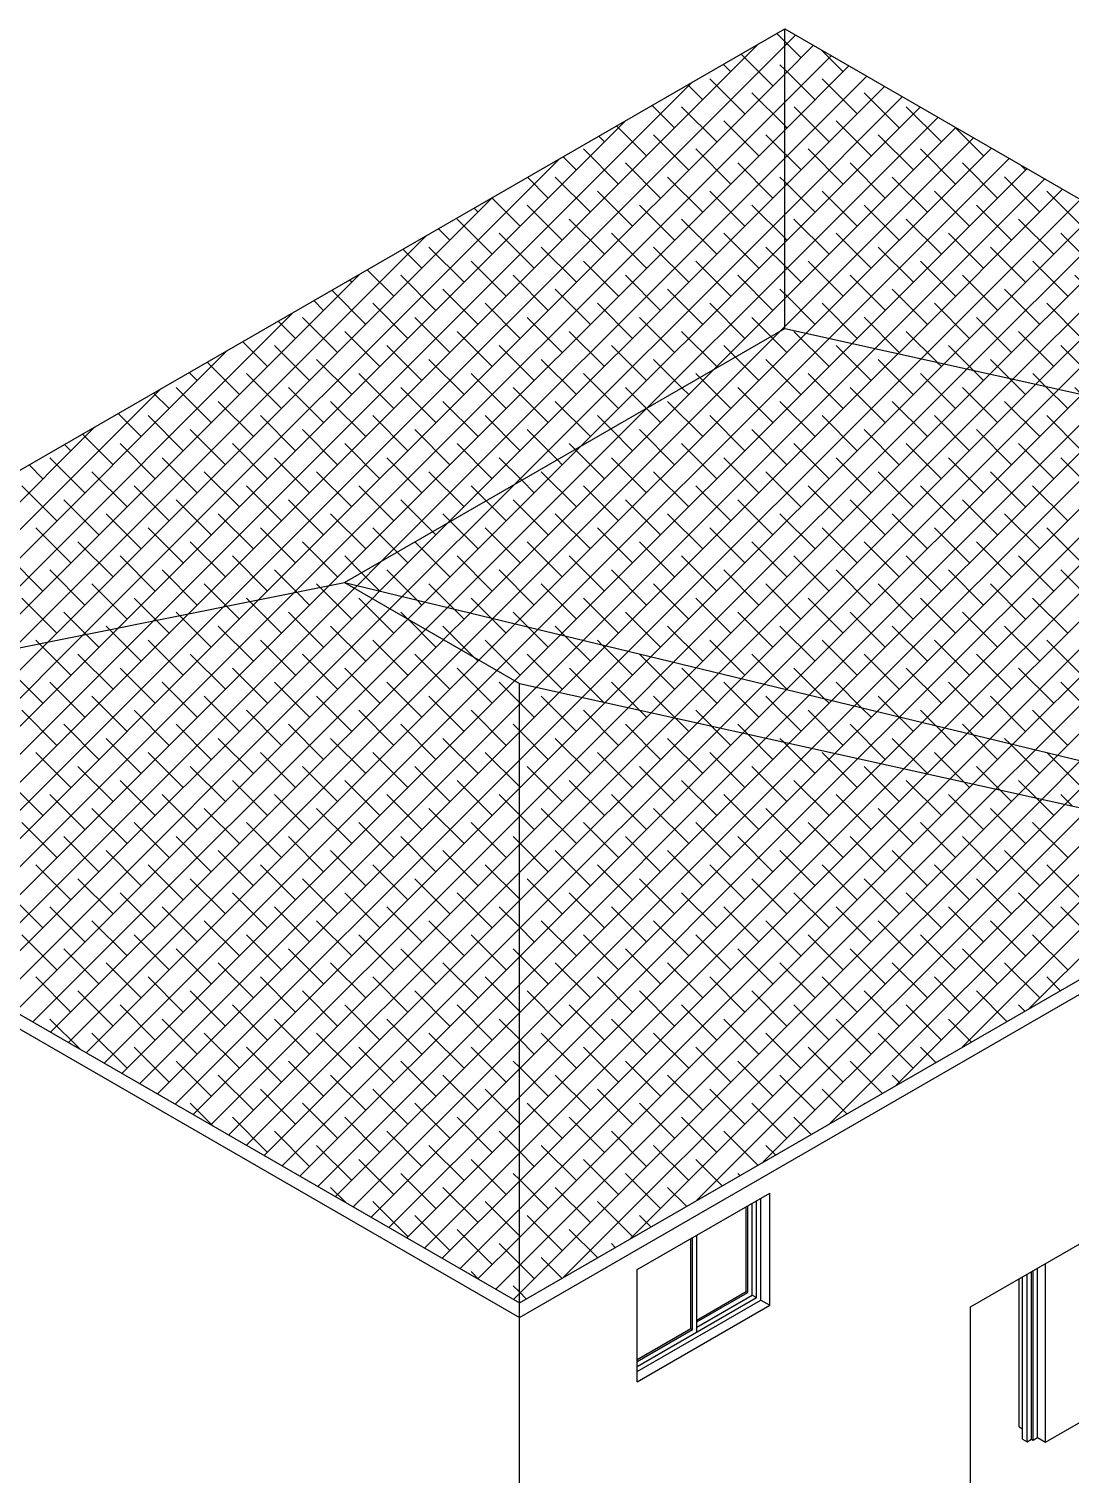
# Model space of a CAD drawing. Header units: millimetres. Extents: x 2491 to 2548.8, y 1338.3 to 1412.1.
# Drawn here: x 2510.97 to 2517.02, y 1353.35 to 1361.76 of the extents above; entities that cross this region are included whole.
import ezdxf

# ---------------------------------------------------------------- set-up
doc = ezdxf.new("R2010")
doc.units = ezdxf.units.MM
doc.layers.add('COPERTURA - roof', color=25, linetype='Continuous')
doc.layers.add('VETRATE sezioni - windows sections', color=171, linetype='Continuous')
doc.layers.add('PROIEZIONI - projections', color=145, linetype='Continuous', lineweight=13)
doc.layers.add('PROIEZIONI finissime - fine lines', color=251, linetype='Continuous', lineweight=9)
pattern_1 = [(45, (-12087.71468, -15428.61644), (-0.081605686, 0.081605686), []), (135, (-12087.71468, -15428.61644), (-0.24481705805, 0.081605686), [0.2885196698, -0.173111802])]

msp = doc.modelspace()

# ---------------------------------------------------------------- hatches: boundary and pattern name
at = {"layer": 'COPERTURA - roof'}
h = msp.add_hatch(dxfattribs=at)
h.set_pattern_fill('ANSI38', color=256, scale=0.036349, style=0)
h.set_pattern_definition(pattern_1)
h.paths.add_polyline_path([(2515.3648, 1361.7579), (2515.3648, 1360.0154), (2520.2633, 1358.9298)])
h = msp.add_hatch(dxfattribs=at)
h.set_pattern_fill('ANSI38', color=256, scale=0.036349, style=0)
h.set_pattern_definition(pattern_1)
h.paths.add_polyline_path([(2512.8055, 1358.5378), (2513.8227, 1357.9505), (2518.3284, 1356.952), (2517.5831, 1357.3823)])

# ---------------------------------------------------------------- linework, layer by layer
for p, q in [((2515.3648, 1361.685), (2515.3186, 1361.7312)), ((2511.8987, 1358.3557), (2515.2135, 1361.6705)), ((2512.1029, 1358.3967), (2515.3648, 1361.6587)), ((2515.2964, 1361.427), (2515.1117, 1361.6118)), ((2515.0516, 1361.5086), (2515.0082, 1361.552)), ((2515.3648, 1361.5218), (2515.3372, 1361.5494)), ((2511.6945, 1358.3148), (2514.8273, 1361.4476)), ((2512.3071, 1358.4377), (2515.3648, 1361.4955)), ((2514.8884, 1361.3454), (2514.8013, 1361.4325)), ((2515.1332, 1361.2638), (2514.9292, 1361.4678)), ((2515.3648, 1361.1954), (2515.174, 1361.3862)), ((2512.5113, 1358.4787), (2515.3648, 1361.3322)), ((2514.7252, 1361.1822), (2514.5943, 1361.3131)), ((2514.97, 1361.1006), (2514.766, 1361.3046)), ((2511.4903, 1358.2738), (2514.4412, 1361.2246)), ((2514.562, 1361.019), (2514.3874, 1361.1936)), ((2515.2148, 1361.019), (2515.0108, 1361.223)), ((2512.7155, 1358.5197), (2515.3648, 1361.169)), ((2514.3171, 1361.1006), (2514.2839, 1361.1338)), ((2514.8068, 1360.9374), (2514.6028, 1361.1414)), ((2515.3648, 1361.0322), (2515.2556, 1361.1414)), ((2514.1539, 1360.9374), (2514.077, 1361.0144)), ((2514.3987, 1360.8558), (2514.1947, 1361.0598)), ((2515.0516, 1360.8558), (2514.8476, 1361.0598)), ((2511.2861, 1358.2328), (2514.055, 1361.0017)), ((2513.0214, 1358.6624), (2515.3648, 1361.0058)), ((2514.6436, 1360.7742), (2514.4395, 1360.9782)), ((2515.2964, 1360.7742), (2515.0924, 1360.9782)), ((2513.4076, 1358.8854), (2515.3648, 1360.8426)), ((2513.9907, 1360.7742), (2513.87, 1360.8949)), ((2514.2355, 1360.6926), (2514.0315, 1360.8966)), ((2514.8884, 1360.6926), (2514.6844, 1360.8966)), ((2515.3648, 1360.869), (2515.3372, 1360.8966)), ((2511.0819, 1358.1918), (2513.6688, 1360.7787)), ((2513.8275, 1360.611), (2513.6631, 1360.7754)), ((2514.4804, 1360.611), (2514.2763, 1360.815)), ((2515.1332, 1360.611), (2514.9292, 1360.815)), ((2513.5827, 1360.6926), (2513.5596, 1360.7157)), ((2513.7937, 1359.1083), (2515.3648, 1360.6794)), ((2514.0723, 1360.5294), (2513.8683, 1360.7334)), ((2514.7252, 1360.5294), (2514.5212, 1360.7334)), ((2515.3648, 1360.5426), (2515.174, 1360.7334)), ((2513.4195, 1360.5294), (2513.3527, 1360.5962)), ((2513.6643, 1360.4478), (2513.4603, 1360.6518)), ((2514.3171, 1360.4478), (2514.1131, 1360.6518)), ((2514.97, 1360.4478), (2514.766, 1360.6518)), ((2510.8777, 1358.1508), (2513.2827, 1360.5558)), ((2513.9091, 1360.3662), (2513.7051, 1360.5702)), ((2514.1799, 1359.3313), (2515.3648, 1360.5162)), ((2514.562, 1360.3662), (2514.3579, 1360.5702)), ((2515.2148, 1360.3662), (2515.0108, 1360.5702)), ((2513.2563, 1360.3662), (2513.1457, 1360.4767)), ((2513.5011, 1360.2846), (2513.2971, 1360.4886)), ((2514.1539, 1360.2846), (2513.9499, 1360.4886)), ((2514.8068, 1360.2846), (2514.6028, 1360.4886)), ((2515.3648, 1360.3793), (2515.2556, 1360.4886)), ((2513.0931, 1360.2029), (2512.9388, 1360.3572)), ((2513.7459, 1360.2029), (2513.5419, 1360.407)), ((2514.3987, 1360.2029), (2514.1947, 1360.407)), ((2514.5661, 1359.5542), (2515.3648, 1360.353)), ((2515.0516, 1360.2029), (2514.8476, 1360.407)), ((2510.6735, 1358.1098), (2512.8965, 1360.3328)), ((2512.8482, 1360.2846), (2512.8353, 1360.2975)), ((2513.3379, 1360.1213), (2513.1339, 1360.3254)), ((2513.9907, 1360.1213), (2513.7867, 1360.3254)), ((2514.6436, 1360.1213), (2514.4395, 1360.3254)), ((2515.2964, 1360.1213), (2515.0924, 1360.3254)), ((2512.685, 1360.1213), (2512.6284, 1360.178)), ((2512.9298, 1360.0397), (2512.7318, 1360.2377)), ((2513.5827, 1360.0397), (2513.3787, 1360.2438)), ((2514.2355, 1360.0397), (2514.0315, 1360.2438)), ((2514.8884, 1360.0397), (2514.6844, 1360.2438)), ((2514.9522, 1359.7772), (2515.3648, 1360.1898)), ((2515.3648, 1360.2161), (2515.3372, 1360.2438)), ((2510.4693, 1358.0688), (2512.5103, 1360.1099)), ((2513.1747, 1359.9581), (2512.9706, 1360.1621)), ((2513.8275, 1359.9581), (2513.6235, 1360.1621)), ((2514.4804, 1359.9581), (2514.2763, 1360.1621)), ((2515.1332, 1359.9581), (2514.9292, 1360.1621)), ((2512.5218, 1359.9581), (2512.4214, 1360.0585)), ((2512.7666, 1359.8765), (2512.5626, 1360.0805)), ((2513.0114, 1359.7949), (2512.8074, 1359.9989)), ((2513.4195, 1359.8765), (2513.2155, 1360.0805)), ((2513.6643, 1359.7949), (2513.4603, 1359.9989)), ((2513.6676, 1358.3293), (2515.3384, 1360.0001)), ((2514.0723, 1359.8765), (2513.8683, 1360.0805)), ((2514.3171, 1359.7949), (2514.1131, 1359.9989)), ((2514.7252, 1359.8765), (2514.5212, 1360.0805)), ((2514.97, 1359.7949), (2514.766, 1359.9989)), ((2515.2852, 1359.9694), (2515.174, 1360.0805)), ((2515.3384, 1360.0001), (2515.3648, 1360.0266)), ((2515.6228, 1359.7949), (2515.4188, 1359.9989)), ((2512.3586, 1359.7949), (2512.2145, 1359.939)), ((2512.6034, 1359.7133), (2512.3994, 1359.9173)), ((2513.2563, 1359.7133), (2513.0523, 1359.9173)), ((2513.9091, 1359.7133), (2513.7051, 1359.9173)), ((2513.799, 1358.2975), (2515.4893, 1359.9878)), ((2513.9304, 1358.2657), (2515.6229, 1359.9582)), ((2514.0618, 1358.2339), (2515.7565, 1359.9286)), ((2514.562, 1359.7133), (2514.3579, 1359.9173)), ((2515.0782, 1359.8499), (2515.0108, 1359.9173)), ((2515.378, 1359.8765), (2515.2852, 1359.9694)), ((2515.8676, 1359.7133), (2515.6636, 1359.9173)), ((2510.2651, 1358.0278), (2512.1242, 1359.8869)), ((2512.1138, 1359.8765), (2512.111, 1359.8793)), ((2512.8482, 1359.6317), (2512.6442, 1359.8357)), ((2513.5011, 1359.6317), (2513.2971, 1359.8357)), ((2514.1539, 1359.6317), (2513.9499, 1359.8357)), ((2514.1933, 1358.2021), (2515.8901, 1359.899)), ((2514.3247, 1358.1704), (2516.0237, 1359.8694)), ((2514.4561, 1358.1386), (2516.1573, 1359.8398)), ((2514.7678, 1359.6707), (2514.6028, 1359.8357)), ((2515.2148, 1359.7133), (2515.0782, 1359.8499)), ((2515.4596, 1359.6317), (2515.2556, 1359.8357)), ((2516.1125, 1359.6317), (2515.9085, 1359.8357)), ((2511.9506, 1359.7133), (2511.9041, 1359.7598)), ((2512.1954, 1359.6317), (2512.0075, 1359.8196)), ((2512.4402, 1359.5501), (2512.2362, 1359.7541)), ((2513.0931, 1359.5501), (2512.889, 1359.7541)), ((2513.5361, 1358.3611), (2514.9522, 1359.7772)), ((2513.7459, 1359.5501), (2513.5419, 1359.7541)), ((2514.3987, 1359.5501), (2514.1947, 1359.7541)), ((2514.5875, 1358.1068), (2516.2909, 1359.8101)), ((2514.719, 1358.075), (2516.4245, 1359.7805)), ((2514.8713, 1359.7304), (2514.8476, 1359.7541)), ((2514.8504, 1358.0432), (2516.5581, 1359.7509)), ((2515.7044, 1359.5501), (2515.5004, 1359.7541)), ((2516.3573, 1359.5501), (2516.1533, 1359.7541)), ((2516.2757, 1359.7949), (2516.2518, 1359.8188)), ((2516.5205, 1359.7133), (2516.4615, 1359.7723)), ((2510.0609, 1357.9868), (2511.738, 1359.664)), ((2512.0322, 1359.4685), (2511.8282, 1359.6725)), ((2512.685, 1359.4685), (2512.481, 1359.6725)), ((2513.3379, 1359.4685), (2513.1339, 1359.6725)), ((2513.9907, 1359.4685), (2513.7867, 1359.6725)), ((2514.5609, 1359.5512), (2514.4395, 1359.6725)), ((2514.8068, 1359.6317), (2514.7678, 1359.6707)), ((2515.0516, 1359.5501), (2514.8713, 1359.7304)), ((2514.9818, 1358.0114), (2516.6917, 1359.7213)), ((2515.2964, 1359.4685), (2515.0924, 1359.6725)), ((2515.1132, 1357.9796), (2516.8253, 1359.6917)), ((2515.2447, 1357.9479), (2516.9589, 1359.6621)), ((2515.9493, 1359.4685), (2515.7452, 1359.6725)), ((2516.6021, 1359.4685), (2516.3981, 1359.6725)), ((2516.7653, 1359.6317), (2516.6711, 1359.7259)), ((2517.0101, 1359.5501), (2516.8808, 1359.6794)), ((2511.7874, 1359.5501), (2511.6971, 1359.6404)), ((2512.277, 1359.3869), (2512.073, 1359.5909)), ((2512.9298, 1359.3869), (2512.7258, 1359.5909)), ((2513.5827, 1359.3869), (2513.3787, 1359.5909)), ((2514.2355, 1359.3869), (2514.0315, 1359.5909)), ((2514.8884, 1359.3869), (2514.6844, 1359.5909)), ((2515.5412, 1359.3869), (2515.3372, 1359.5909)), ((2515.3761, 1357.9161), (2517.0925, 1359.6325)), ((2515.5075, 1357.8843), (2517.2261, 1359.6029)), ((2516.1941, 1359.3869), (2515.9901, 1359.5909)), ((2516.8469, 1359.3869), (2516.6429, 1359.5909)), ((2511.6242, 1359.3869), (2511.4902, 1359.5209)), ((2511.869, 1359.3053), (2511.665, 1359.5093)), ((2512.5218, 1359.3053), (2512.3178, 1359.5093)), ((2513.1747, 1359.3053), (2512.9706, 1359.5093)), ((2513.4047, 1358.3929), (2514.5661, 1359.5542)), ((2513.8275, 1359.3053), (2513.6235, 1359.5093)), ((2514.3539, 1359.4317), (2514.2763, 1359.5093)), ((2514.6436, 1359.4685), (2514.5609, 1359.5512)), ((2515.1332, 1359.3053), (2514.9292, 1359.5093)), ((2515.786, 1359.3053), (2515.582, 1359.5093)), ((2515.6389, 1357.8525), (2517.3597, 1359.5733)), ((2515.7704, 1357.8207), (2517.4933, 1359.5437)), ((2515.9018, 1357.7889), (2517.6269, 1359.514)), ((2516.4389, 1359.3053), (2516.2349, 1359.5093)), ((2517.0917, 1359.3053), (2516.8877, 1359.5093)), ((2509.8567, 1357.9459), (2511.3519, 1359.441)), ((2512.1138, 1359.2237), (2511.9098, 1359.4277)), ((2512.7666, 1359.2237), (2512.5626, 1359.4277)), ((2513.4195, 1359.2237), (2513.2155, 1359.4277)), ((2514.0435, 1359.2525), (2513.8683, 1359.4277)), ((2514.4804, 1359.3053), (2514.3539, 1359.4317)), ((2514.7252, 1359.2237), (2514.5212, 1359.4277)), ((2515.378, 1359.2237), (2515.174, 1359.4277)), ((2516.0309, 1359.2237), (2515.8268, 1359.4277)), ((2516.0332, 1357.7571), (2517.7605, 1359.4844)), ((2516.1646, 1357.7254), (2517.8941, 1359.4548)), ((2516.2961, 1357.6936), (2518.0277, 1359.4252)), ((2516.6837, 1359.2237), (2516.4797, 1359.4277)), ((2511.2161, 1359.3053), (2511.1798, 1359.3417)), ((2511.4609, 1359.2237), (2511.2832, 1359.4014)), ((2511.7058, 1359.1421), (2511.5017, 1359.3461)), ((2512.3586, 1359.1421), (2512.1546, 1359.3461)), ((2513.0114, 1359.1421), (2512.8074, 1359.3461)), ((2513.2733, 1358.4247), (2514.1799, 1359.3313)), ((2513.6643, 1359.1421), (2513.4603, 1359.3461)), ((2514.147, 1359.3122), (2514.1131, 1359.3461)), ((2514.97, 1359.1421), (2514.766, 1359.3461)), ((2515.6228, 1359.1421), (2515.4188, 1359.3461)), ((2516.2757, 1359.1421), (2516.0717, 1359.3461)), ((2516.4275, 1357.6618), (2518.1613, 1359.3956)), ((2516.5589, 1357.63), (2518.2949, 1359.366)), ((2516.6903, 1357.5982), (2518.4285, 1359.3364)), ((2516.9285, 1359.1421), (2516.7245, 1359.3461)), ((2511.2977, 1359.0605), (2511.0937, 1359.2645)), ((2511.9506, 1359.0605), (2511.7466, 1359.2645)), ((2512.6034, 1359.0605), (2512.3994, 1359.2645)), ((2513.2563, 1359.0605), (2513.0523, 1359.2645)), ((2513.8366, 1359.133), (2513.7051, 1359.2645)), ((2514.0723, 1359.2237), (2514.0435, 1359.2525)), ((2514.3171, 1359.1421), (2514.147, 1359.3122)), ((2514.562, 1359.0605), (2514.3579, 1359.2645)), ((2515.2148, 1359.0605), (2515.0108, 1359.2645)), ((2515.8676, 1359.0605), (2515.6636, 1359.2645)), ((2516.5205, 1359.0605), (2516.3165, 1359.2645)), ((2516.8218, 1357.5664), (2518.5621, 1359.3068)), ((2516.9532, 1357.5346), (2518.6957, 1359.2772)), ((2517.1733, 1359.0605), (2516.9693, 1359.2645)), ((2511.0529, 1359.1421), (2510.9728, 1359.2222)), ((2511.5425, 1358.9789), (2511.3385, 1359.1829)), ((2512.1954, 1358.9789), (2511.9914, 1359.1829)), ((2512.8482, 1358.9789), (2512.6442, 1359.1829)), ((2513.5011, 1358.9789), (2513.2971, 1359.1829)), ((2514.1539, 1358.9789), (2513.9499, 1359.1829)), ((2514.8068, 1358.9789), (2514.6028, 1359.1829)), ((2515.4596, 1358.9789), (2515.2556, 1359.1829)), ((2516.1125, 1358.9789), (2515.9085, 1359.1829)), ((2516.7653, 1358.9789), (2516.5613, 1359.1829)), ((2511.1345, 1358.8973), (2510.9305, 1359.1013)), ((2511.7874, 1358.8973), (2511.5834, 1359.1013)), ((2512.4402, 1358.8973), (2512.2362, 1359.1013)), ((2513.0931, 1358.8973), (2512.889, 1359.1013)), ((2513.1419, 1358.4564), (2513.7937, 1359.1083)), ((2513.6296, 1359.0135), (2513.5419, 1359.1013)), ((2513.9091, 1359.0605), (2513.8366, 1359.133)), ((2514.3987, 1358.8973), (2514.1947, 1359.1013)), ((2515.0516, 1358.8973), (2514.8476, 1359.1013)), ((2515.7044, 1358.8973), (2515.5004, 1359.1013)), ((2516.3573, 1358.8973), (2516.1533, 1359.1013)), ((2517.0101, 1358.8973), (2516.8061, 1359.1013)), ((2511.3793, 1358.8157), (2511.1753, 1359.0197)), ((2512.0322, 1358.8157), (2511.8282, 1359.0197)), ((2512.685, 1358.8157), (2512.481, 1359.0197)), ((2513.3192, 1358.8343), (2513.1339, 1359.0197)), ((2513.7459, 1358.8973), (2513.6296, 1359.0135)), ((2513.9907, 1358.8157), (2513.7867, 1359.0197)), ((2514.6436, 1358.8157), (2514.4395, 1359.0197)), ((2515.2964, 1358.8157), (2515.0924, 1359.0197)), ((2515.9493, 1358.8157), (2515.7452, 1359.0197)), ((2516.6021, 1358.8157), (2516.3981, 1359.0197)), ((2511.6242, 1358.734), (2511.4201, 1358.9381)), ((2512.277, 1358.734), (2512.073, 1358.9381)), ((2512.9298, 1358.734), (2512.7258, 1358.9381)), ((2513.4227, 1358.8941), (2513.3787, 1358.9381)), ((2514.2355, 1358.734), (2514.0315, 1358.9381)), ((2514.8884, 1358.734), (2514.6844, 1358.9381)), ((2515.5412, 1358.734), (2515.3372, 1358.9381)), ((2516.1941, 1358.734), (2515.9901, 1358.9381)), ((2516.8469, 1358.734), (2516.6429, 1358.9381)), ((2511.2161, 1358.6524), (2511.0121, 1358.8565)), ((2511.869, 1358.6524), (2511.665, 1358.8565)), ((2512.5218, 1358.6524), (2512.3178, 1358.8565)), ((2513.1122, 1358.7149), (2512.9706, 1358.8565)), ((2513.0104, 1358.4882), (2513.4076, 1358.8854)), ((2513.3379, 1358.8157), (2513.3192, 1358.8343)), ((2513.5827, 1358.734), (2513.4227, 1358.8941)), ((2513.8275, 1358.6524), (2513.6235, 1358.8565)), ((2514.4804, 1358.6524), (2514.2763, 1358.8565)), ((2515.1332, 1358.6524), (2514.9292, 1358.8565)), ((2515.786, 1358.6524), (2515.582, 1358.8565)), ((2516.4389, 1358.6524), (2516.2349, 1358.8565)), ((2517.0917, 1358.6524), (2516.8877, 1358.8565)), ((2511.4609, 1358.5708), (2511.2569, 1358.7748)), ((2512.1138, 1358.5708), (2511.9098, 1358.7748)), ((2512.7666, 1358.5708), (2512.5626, 1358.7748)), ((2513.2157, 1358.7746), (2513.2155, 1358.7748)), ((2513.4195, 1358.5708), (2513.2157, 1358.7746)), ((2514.0723, 1358.5708), (2513.8683, 1358.7748)), ((2514.7252, 1358.5708), (2514.5212, 1358.7748)), ((2515.378, 1358.5708), (2515.174, 1358.7748)), ((2516.0309, 1358.5708), (2515.8268, 1358.7748)), ((2516.6837, 1358.5708), (2516.4797, 1358.7748)), ((2511.0529, 1358.4892), (2510.8489, 1358.6932)), ((2511.7058, 1358.4892), (2511.5017, 1358.6932)), ((2512.3586, 1358.4892), (2512.1546, 1358.6932)), ((2512.9053, 1358.5954), (2512.8074, 1358.6932)), ((2512.879, 1358.52), (2513.0214, 1358.6624)), ((2513.1747, 1358.6524), (2513.1122, 1358.7149)), ((2513.6643, 1358.4892), (2513.4603, 1358.6932)), ((2514.3171, 1358.4892), (2514.1131, 1358.6932)), ((2514.97, 1358.4892), (2514.766, 1358.6932)), ((2515.6228, 1358.4892), (2515.4188, 1358.6932)), ((2516.2757, 1358.4892), (2516.0717, 1358.6932)), ((2516.9285, 1358.4892), (2516.7245, 1358.6932)), ((2511.2977, 1358.4076), (2511.0937, 1358.6116)), ((2511.9506, 1358.4076), (2511.7466, 1358.6116)), ((2512.5288, 1358.4822), (2512.3994, 1358.6116)), ((2513.0114, 1358.4892), (2512.9053, 1358.5954)), ((2513.2284, 1358.4355), (2513.0523, 1358.6116)), ((2513.9091, 1358.4076), (2513.7051, 1358.6116)), ((2514.562, 1358.4076), (2514.3579, 1358.6116)), ((2515.2148, 1358.4076), (2515.0108, 1358.6116)), ((2515.8676, 1358.4076), (2515.6636, 1358.6116)), ((2516.5205, 1358.4076), (2516.3165, 1358.6116)), ((2517.1733, 1358.4076), (2516.9693, 1358.6116)), ((2510.4776, 1356.2818), (2512.7155, 1358.5197)), ((2510.5811, 1356.2221), (2512.8634, 1358.5044)), ((2511.5425, 1358.326), (2511.3385, 1358.53)), ((2512.121, 1358.4004), (2511.9914, 1358.53)), ((2512.6647, 1358.5095), (2512.6442, 1358.53)), ((2512.8482, 1358.326), (2512.6647, 1358.5095)), ((2513.4437, 1358.3834), (2513.2971, 1358.53)), ((2514.1539, 1358.326), (2513.9499, 1358.53)), ((2514.8068, 1358.326), (2514.6028, 1358.53)), ((2515.4596, 1358.326), (2515.2556, 1358.53)), ((2516.1125, 1358.326), (2515.9085, 1358.53)), ((2516.7653, 1358.326), (2516.5613, 1358.53)), ((2510.2707, 1356.4013), (2512.3071, 1358.4377)), ((2510.3741, 1356.3416), (2512.5113, 1358.4787)), ((2510.6846, 1356.1623), (2512.9669, 1358.4446)), ((2511.1345, 1358.2444), (2510.9305, 1358.4484)), ((2511.7133, 1358.3185), (2511.5834, 1358.4484)), ((2512.257, 1358.4277), (2512.2362, 1358.4484)), ((2512.4402, 1358.2444), (2512.257, 1358.4277)), ((2512.6034, 1358.4076), (2512.5288, 1358.4822)), ((2513.0931, 1358.2444), (2512.889, 1358.4484)), ((2513.6589, 1358.3314), (2513.5419, 1358.4484)), ((2514.3987, 1358.2444), (2514.1947, 1358.4484)), ((2515.0516, 1358.2444), (2514.8476, 1358.4484)), ((2515.7044, 1358.2444), (2515.5004, 1358.4484)), ((2516.3573, 1358.2444), (2516.1533, 1358.4484)), ((2517.0101, 1358.2444), (2516.8061, 1358.4484)), ((2510.0637, 1356.5208), (2511.8987, 1358.3557)), ((2510.1672, 1356.461), (2512.1029, 1358.3967)), ((2510.788, 1356.1026), (2513.0703, 1358.3849)), ((2510.8915, 1356.0429), (2513.1738, 1358.3252)), ((2511.3055, 1358.2367), (2511.1753, 1358.3668)), ((2511.7874, 1358.2444), (2511.7133, 1358.3185)), ((2511.8492, 1358.3458), (2511.8282, 1358.3668)), ((2512.0322, 1358.1628), (2511.8492, 1358.3458)), ((2512.1954, 1358.326), (2512.121, 1358.4004)), ((2512.685, 1358.1628), (2512.481, 1358.3668)), ((2513.3379, 1358.1628), (2513.1778, 1358.3228)), ((2513.8742, 1358.2793), (2513.7867, 1358.3668)), ((2514.6436, 1358.1628), (2514.4395, 1358.3668)), ((2515.2964, 1358.1628), (2515.0924, 1358.3668)), ((2515.9493, 1358.1628), (2515.7452, 1358.3668)), ((2516.6021, 1358.1628), (2516.3981, 1358.3668)), ((2509.8568, 1356.6403), (2511.4903, 1358.2738)), ((2509.9603, 1356.5805), (2511.6945, 1358.3148)), ((2510.995, 1355.9831), (2513.2773, 1358.2654)), ((2511.3793, 1358.1628), (2511.3055, 1358.2367)), ((2511.4414, 1358.264), (2511.4201, 1358.2852)), ((2511.6242, 1358.0812), (2511.4414, 1358.264)), ((2512.277, 1358.0812), (2512.073, 1358.2852)), ((2512.9298, 1358.0812), (2512.7258, 1358.2852)), ((2514.0895, 1358.2272), (2514.0315, 1358.2852)), ((2514.8884, 1358.0812), (2514.6844, 1358.2852)), ((2515.5412, 1358.0812), (2515.3372, 1358.2852)), ((2516.1941, 1358.0812), (2515.9901, 1358.2852)), ((2516.8469, 1358.0812), (2516.6429, 1358.2852)), ((2509.6498, 1356.7597), (2511.0819, 1358.1918)), ((2509.7533, 1356.7), (2511.2861, 1358.2328)), ((2511.0336, 1358.1821), (2511.0121, 1358.2036)), ((2511.2161, 1357.9996), (2511.0336, 1358.1821)), ((2511.0984, 1355.9234), (2513.3808, 1358.2057)), ((2511.869, 1357.9996), (2511.665, 1358.2036)), ((2512.5218, 1357.9996), (2512.3178, 1358.2036)), ((2513.1747, 1357.9996), (2512.9706, 1358.2036)), ((2514.3048, 1358.1752), (2514.2763, 1358.2036)), ((2515.1332, 1357.9996), (2514.9292, 1358.2036)), ((2515.786, 1357.9996), (2515.582, 1358.2036)), ((2516.4389, 1357.9996), (2516.2349, 1358.2036)), ((2517.0917, 1357.9996), (2516.8877, 1358.2036)), ((2511.2019, 1355.8636), (2513.4842, 1358.1459)), ((2511.4609, 1357.918), (2511.2569, 1358.122)), ((2511.3054, 1355.8039), (2513.5877, 1358.0862)), ((2512.1138, 1357.918), (2511.9098, 1358.122)), ((2512.7666, 1357.918), (2512.5626, 1358.122)), ((2513.4195, 1357.918), (2513.2155, 1358.122)), ((2513.5827, 1358.0812), (2513.564, 1358.0999)), ((2515.378, 1357.918), (2515.174, 1358.122)), ((2516.0309, 1357.918), (2515.8268, 1358.122)), ((2516.6837, 1357.918), (2516.4797, 1358.122)), ((2511.0529, 1357.8364), (2510.8489, 1358.0404)), ((2511.4089, 1355.7442), (2513.6912, 1358.0265)), ((2511.7058, 1357.8364), (2511.5017, 1358.0404)), ((2512.3586, 1357.8364), (2512.1546, 1358.0404)), ((2513.0114, 1357.8364), (2512.8074, 1358.0404)), ((2513.6643, 1357.8364), (2513.4603, 1358.0404)), ((2515.5964, 1357.8628), (2515.4188, 1358.0404)), ((2516.2757, 1357.8364), (2516.0717, 1358.0404)), ((2516.9285, 1357.8364), (2516.7245, 1358.0404)), ((2511.2977, 1357.7548), (2511.0937, 1357.9588)), ((2511.5123, 1355.6844), (2513.7946, 1357.9667)), ((2511.9506, 1357.7548), (2511.7466, 1357.9588)), ((2512.6034, 1357.7548), (2512.3994, 1357.9588)), ((2513.2563, 1357.7548), (2513.0523, 1357.9588)), ((2513.8227, 1357.8412), (2513.7051, 1357.9588)), ((2513.8227, 1357.8316), (2513.9201, 1357.929)), ((2513.8227, 1357.6683), (2514.0537, 1357.8993)), ((2515.8117, 1357.8107), (2515.6636, 1357.9588)), ((2516.5205, 1357.7548), (2516.3165, 1357.9588)), ((2517.1733, 1357.7548), (2516.9693, 1357.9588)), ((2511.5425, 1357.6732), (2511.3385, 1357.8772)), ((2511.6158, 1355.6247), (2513.8227, 1357.8316)), ((2512.1954, 1357.6732), (2511.9914, 1357.8772)), ((2512.8482, 1357.6732), (2512.6442, 1357.8772)), ((2513.5011, 1357.6732), (2513.2971, 1357.8772)), ((2513.8227, 1357.5051), (2514.1873, 1357.8697)), ((2513.9091, 1357.7548), (2513.8227, 1357.8412)), ((2513.8227, 1357.3419), (2514.3209, 1357.8401)), ((2514.1539, 1357.6732), (2513.9499, 1357.8772)), ((2514.3171, 1357.8364), (2514.3113, 1357.8423)), ((2516.027, 1357.7586), (2515.9085, 1357.8772)), ((2516.7653, 1357.6732), (2516.5613, 1357.8772)), ((2511.1345, 1357.5916), (2510.9305, 1357.7956)), ((2511.7874, 1357.5916), (2511.5834, 1357.7956)), ((2512.4402, 1357.5916), (2512.2362, 1357.7956)), ((2513.0931, 1357.5916), (2512.889, 1357.7956)), ((2513.7459, 1357.5916), (2513.5419, 1357.7956)), ((2513.8227, 1357.1787), (2514.4545, 1357.8105)), ((2513.8227, 1357.0155), (2514.5881, 1357.7809)), ((2513.8227, 1356.8523), (2514.7217, 1357.7513)), ((2514.3987, 1357.5916), (2514.1947, 1357.7956)), ((2514.562, 1357.7548), (2514.5209, 1357.7958)), ((2514.8068, 1357.6732), (2514.7306, 1357.7493)), ((2516.2423, 1357.7066), (2516.1533, 1357.7956)), ((2517.0101, 1357.5916), (2516.8061, 1357.7956)), ((2511.3793, 1357.51), (2511.1753, 1357.714)), ((2511.7193, 1355.5649), (2513.8227, 1357.6683)), ((2512.0322, 1357.51), (2511.8282, 1357.714)), ((2512.685, 1357.51), (2512.481, 1357.714)), ((2513.3379, 1357.51), (2513.1339, 1357.714)), ((2513.8227, 1357.678), (2513.7867, 1357.714)), ((2513.8227, 1356.6891), (2514.8553, 1357.7217)), ((2513.8227, 1356.5259), (2514.9889, 1357.6921)), ((2513.9907, 1357.51), (2513.8227, 1357.678)), ((2513.8227, 1356.3626), (2515.1225, 1357.6625)), ((2514.6436, 1357.51), (2514.4395, 1357.714)), ((2515.0516, 1357.5916), (2514.9403, 1357.7028)), ((2515.2964, 1357.51), (2515.15, 1357.6564)), ((2516.4575, 1357.6545), (2516.3981, 1357.714)), ((2511.6242, 1357.4284), (2511.4201, 1357.6324)), ((2512.277, 1357.4284), (2512.073, 1357.6324)), ((2512.9298, 1357.4284), (2512.7258, 1357.6324)), ((2513.5827, 1357.4284), (2513.3787, 1357.6324)), ((2513.8227, 1356.1994), (2515.2561, 1357.6329)), ((2513.8227, 1356.0362), (2515.3897, 1357.6033)), ((2513.8227, 1355.873), (2515.5233, 1357.5736)), ((2514.2355, 1357.4284), (2514.0315, 1357.6324)), ((2514.8884, 1357.4284), (2514.6844, 1357.6324)), ((2515.5412, 1357.4284), (2515.3597, 1357.6099)), ((2516.6728, 1357.6024), (2516.6429, 1357.6324)), ((2511.2161, 1357.3467), (2511.0121, 1357.5508)), ((2511.869, 1357.3467), (2511.665, 1357.5508)), ((2511.8227, 1355.5052), (2513.8227, 1357.5051)), ((2512.5218, 1357.3467), (2512.3178, 1357.5508)), ((2513.1747, 1357.3467), (2512.9706, 1357.5508)), ((2513.8227, 1357.3516), (2513.6235, 1357.5508)), ((2513.8227, 1355.7098), (2515.6569, 1357.544)), ((2513.8227, 1355.5466), (2515.7905, 1357.5144)), ((2513.8227, 1355.3834), (2515.9241, 1357.4848)), ((2514.4804, 1357.3467), (2514.2763, 1357.5508)), ((2515.1332, 1357.3467), (2514.9292, 1357.5508)), ((2515.786, 1357.3467), (2515.582, 1357.5508)), ((2516.8881, 1357.5504), (2516.8877, 1357.5508)), ((2511.4609, 1357.2651), (2511.2569, 1357.4692)), ((2512.1138, 1357.2651), (2511.9098, 1357.4692)), ((2512.7666, 1357.2651), (2512.5626, 1357.4692)), ((2513.4195, 1357.2651), (2513.2155, 1357.4692)), ((2513.8227, 1355.2202), (2516.0577, 1357.4552)), ((2513.8227, 1355.057), (2516.1913, 1357.4256)), ((2513.8227, 1354.8937), (2516.3249, 1357.396)), ((2514.0723, 1357.2651), (2513.8683, 1357.4692)), ((2514.7252, 1357.2651), (2514.5212, 1357.4692)), ((2515.378, 1357.2651), (2515.174, 1357.4692)), ((2516.0309, 1357.2651), (2515.8268, 1357.4692)), ((2511.0529, 1357.1835), (2510.8489, 1357.3876)), ((2511.7058, 1357.1835), (2511.5017, 1357.3876)), ((2511.9262, 1355.4455), (2513.8227, 1357.3419)), ((2512.3586, 1357.1835), (2512.1546, 1357.3876)), ((2513.0114, 1357.1835), (2512.8074, 1357.3876)), ((2513.6643, 1357.1835), (2513.4603, 1357.3876)), ((2513.8227, 1354.7305), (2516.4585, 1357.3664)), ((2513.8275, 1357.3467), (2513.8227, 1357.3516)), ((2513.8227, 1354.5673), (2516.5921, 1357.3368)), ((2514.3171, 1357.1835), (2514.1131, 1357.3876)), ((2514.97, 1357.1835), (2514.766, 1357.3876)), ((2515.6228, 1357.1835), (2515.4188, 1357.3876)), ((2516.2757, 1357.1835), (2516.0717, 1357.3876)), ((2516.4389, 1357.3467), (2516.4081, 1357.3776)), ((2516.6837, 1357.2651), (2516.6178, 1357.3311)), ((2511.2977, 1357.1019), (2511.0937, 1357.3059)), ((2511.9506, 1357.1019), (2511.7466, 1357.3059)), ((2512.6034, 1357.1019), (2512.3994, 1357.3059)), ((2513.2563, 1357.1019), (2513.0523, 1357.3059)), ((2513.8227, 1357.1884), (2513.7051, 1357.3059)), ((2513.8227, 1354.4041), (2516.7257, 1357.3072)), ((2514.0821, 1354.5003), (2516.8593, 1357.2775)), ((2514.562, 1357.1019), (2514.3579, 1357.3059)), ((2514.4683, 1354.7233), (2516.9929, 1357.2479)), ((2515.2148, 1357.1019), (2515.0108, 1357.3059)), ((2515.8676, 1357.1019), (2515.6636, 1357.3059)), ((2516.5205, 1357.1019), (2516.3165, 1357.3059)), ((2516.9285, 1357.1835), (2516.8275, 1357.2846)), ((2511.1345, 1356.9387), (2510.9305, 1357.1427)), ((2511.5425, 1357.0203), (2511.3385, 1357.2243)), ((2511.7874, 1356.9387), (2511.5834, 1357.1427)), ((2512.1954, 1357.0203), (2511.9914, 1357.2243)), ((2512.0297, 1355.3857), (2513.8227, 1357.1787)), ((2512.4402, 1356.9387), (2512.2362, 1357.1427)), ((2512.8482, 1357.0203), (2512.6442, 1357.2243)), ((2513.0931, 1356.9387), (2512.889, 1357.1427)), ((2513.5011, 1357.0203), (2513.2971, 1357.2243)), ((2513.7459, 1356.9387), (2513.5419, 1357.1427)), ((2513.9091, 1357.1019), (2513.8227, 1357.1884)), ((2514.1539, 1357.0203), (2513.9499, 1357.2243)), ((2514.3987, 1356.9387), (2514.1947, 1357.1427)), ((2514.8068, 1357.0203), (2514.6028, 1357.2243)), ((2515.0516, 1356.9387), (2514.8476, 1357.1427)), ((2514.8544, 1354.9462), (2517.1265, 1357.2183)), ((2515.2406, 1355.1692), (2517.2601, 1357.1887)), ((2515.4596, 1357.0203), (2515.2556, 1357.2243)), ((2515.7044, 1356.9387), (2515.5004, 1357.1427)), ((2515.6267, 1355.3921), (2517.3937, 1357.1591)), ((2516.1125, 1357.0203), (2515.9085, 1357.2243)), ((2516.3573, 1356.9387), (2516.1533, 1357.1427)), ((2516.7653, 1357.0203), (2516.5613, 1357.2243)), ((2517.0101, 1356.9387), (2516.8061, 1357.1427)), ((2511.3793, 1356.8571), (2511.1753, 1357.0611)), ((2512.0322, 1356.8571), (2511.8282, 1357.0611)), ((2512.685, 1356.8571), (2512.481, 1357.0611)), ((2513.3379, 1356.8571), (2513.1339, 1357.0611)), ((2513.8227, 1357.0252), (2513.7867, 1357.0611)), ((2514.6436, 1356.8571), (2514.4395, 1357.0611)), ((2515.2964, 1356.8571), (2515.0924, 1357.0611)), ((2515.9493, 1356.8571), (2515.7452, 1357.0611)), ((2516.0129, 1355.6151), (2517.5273, 1357.1295)), ((2516.6021, 1356.8571), (2516.3981, 1357.0611)), ((2516.3991, 1355.838), (2517.6609, 1357.0999)), ((2516.7852, 1356.061), (2517.7945, 1357.0703)), ((2511.6242, 1356.7755), (2511.4201, 1356.9795)), ((2512.277, 1356.7755), (2512.073, 1356.9795)), ((2512.1332, 1355.326), (2513.8227, 1357.0155)), ((2512.9298, 1356.7755), (2512.7258, 1356.9795)), ((2513.5827, 1356.7755), (2513.3787, 1356.9795)), ((2513.9907, 1356.8571), (2513.8227, 1357.0252)), ((2514.2355, 1356.7755), (2514.0315, 1356.9795)), ((2514.8884, 1356.7755), (2514.6844, 1356.9795)), ((2515.5412, 1356.7755), (2515.3372, 1356.9795)), ((2516.1941, 1356.7755), (2515.9901, 1356.9795)), ((2516.8469, 1356.7755), (2516.6429, 1356.9795)), ((2511.2161, 1356.6939), (2511.0121, 1356.8979)), ((2511.869, 1356.6939), (2511.665, 1356.8979)), ((2512.5218, 1356.6939), (2512.3178, 1356.8979)), ((2513.1747, 1356.6939), (2512.9706, 1356.8979)), ((2513.8227, 1356.6987), (2513.6235, 1356.8979)), ((2514.4804, 1356.6939), (2514.2763, 1356.8979)), ((2515.1332, 1356.6939), (2514.9292, 1356.8979)), ((2515.786, 1356.6939), (2515.582, 1356.8979)), ((2516.4389, 1356.6939), (2516.2349, 1356.8979)), ((2517.0917, 1356.6939), (2516.8877, 1356.8979)), ((2511.4609, 1356.6123), (2511.2569, 1356.8163)), ((2512.1138, 1356.6123), (2511.9098, 1356.8163)), ((2512.2366, 1355.2662), (2513.8227, 1356.8523)), ((2512.7666, 1356.6123), (2512.5626, 1356.8163)), ((2513.4195, 1356.6123), (2513.2155, 1356.8163)), ((2514.0723, 1356.6123), (2513.8683, 1356.8163)), ((2514.7252, 1356.6123), (2514.5212, 1356.8163)), ((2515.378, 1356.6123), (2515.174, 1356.8163)), ((2516.0309, 1356.6123), (2515.8268, 1356.8163)), ((2516.6837, 1356.6123), (2516.4797, 1356.8163)), ((2511.0529, 1356.5307), (2510.8489, 1356.7347)), ((2511.7058, 1356.5307), (2511.5017, 1356.7347)), ((2512.3586, 1356.5307), (2512.1546, 1356.7347)), ((2513.0114, 1356.5307), (2512.8074, 1356.7347)), ((2513.6643, 1356.5307), (2513.4603, 1356.7347)), ((2514.3171, 1356.5307), (2514.1131, 1356.7347)), ((2514.97, 1356.5307), (2514.766, 1356.7347)), ((2515.6228, 1356.5307), (2515.4188, 1356.7347)), ((2516.2757, 1356.5307), (2516.0717, 1356.7347)), ((2516.9285, 1356.5307), (2516.7245, 1356.7347)), ((2511.2977, 1356.4491), (2511.0937, 1356.6531)), ((2511.9506, 1356.4491), (2511.7466, 1356.6531)), ((2512.3401, 1355.2065), (2513.8227, 1356.6891)), ((2512.6034, 1356.4491), (2512.3994, 1356.6531)), ((2513.2563, 1356.4491), (2513.0523, 1356.6531)), ((2513.8227, 1356.5355), (2513.7051, 1356.6531)), ((2513.8275, 1356.6939), (2513.8227, 1356.6987)), ((2514.562, 1356.4491), (2514.3579, 1356.6531)), ((2515.2148, 1356.4491), (2515.0108, 1356.6531)), ((2515.8676, 1356.4491), (2515.6636, 1356.6531)), ((2516.5205, 1356.4491), (2516.3165, 1356.6531)), ((2517.1733, 1356.4491), (2516.9693, 1356.6531)), ((2511.5425, 1356.3675), (2511.3385, 1356.5715)), ((2512.1954, 1356.3675), (2511.9914, 1356.5715)), ((2512.8482, 1356.3675), (2512.6442, 1356.5715)), ((2513.5011, 1356.3675), (2513.2971, 1356.5715)), ((2514.1539, 1356.3675), (2513.9499, 1356.5715)), ((2514.8068, 1356.3675), (2514.6028, 1356.5715)), ((2515.4596, 1356.3675), (2515.2556, 1356.5715)), ((2516.1125, 1356.3675), (2515.9085, 1356.5715)), ((2516.7653, 1356.3675), (2516.5613, 1356.5715)), ((2511.1345, 1356.2859), (2510.9305, 1356.4899)), ((2511.7874, 1356.2859), (2511.5834, 1356.4899)), ((2512.4402, 1356.2859), (2512.2362, 1356.4899)), ((2512.4436, 1355.1468), (2513.8227, 1356.5259)), ((2513.0931, 1356.2859), (2512.889, 1356.4899)), ((2513.7459, 1356.2859), (2513.5419, 1356.4899)), ((2513.9091, 1356.4491), (2513.8227, 1356.5355)), ((2514.3987, 1356.2859), (2514.1947, 1356.4899)), ((2515.0516, 1356.2859), (2514.8476, 1356.4899)), ((2515.7044, 1356.2859), (2515.5004, 1356.4899)), ((2516.3573, 1356.2859), (2516.1533, 1356.4899)), ((2517.0101, 1356.2859), (2516.8061, 1356.4899)), ((2511.3793, 1356.2043), (2511.1753, 1356.4083)), ((2512.0322, 1356.2043), (2511.8282, 1356.4083)), ((2512.685, 1356.2043), (2512.481, 1356.4083)), ((2513.3379, 1356.2043), (2513.1339, 1356.4083)), ((2513.8227, 1356.3723), (2513.7867, 1356.4083)), ((2514.6436, 1356.2043), (2514.4395, 1356.4083)), ((2515.2964, 1356.2043), (2515.0924, 1356.4083)), ((2515.9493, 1356.2043), (2515.7452, 1356.4083)), ((2516.6021, 1356.2043), (2516.3981, 1356.4083)), ((2511.6242, 1356.1227), (2511.4201, 1356.3267)), ((2512.277, 1356.1227), (2512.073, 1356.3267)), ((2512.547, 1355.087), (2513.8227, 1356.3626)), ((2512.9298, 1356.1227), (2512.7258, 1356.3267)), ((2513.5827, 1356.1227), (2513.3787, 1356.3267)), ((2513.9907, 1356.2043), (2513.8227, 1356.3723)), ((2514.2355, 1356.1227), (2514.0315, 1356.3267)), ((2514.8884, 1356.1227), (2514.6844, 1356.3267)), ((2515.5412, 1356.1227), (2515.3372, 1356.3267)), ((2516.1941, 1356.1227), (2515.9901, 1356.3267)), ((2516.8469, 1356.1227), (2516.6429, 1356.3267)), ((2511.2161, 1356.0411), (2511.0121, 1356.2451)), ((2511.869, 1356.0411), (2511.665, 1356.2451)), ((2512.5218, 1356.0411), (2512.3178, 1356.2451)), ((2513.1747, 1356.0411), (2512.9706, 1356.2451)), ((2513.8227, 1356.0459), (2513.6235, 1356.2451)), ((2514.4804, 1356.0411), (2514.2763, 1356.2451)), ((2515.1332, 1356.0411), (2514.9292, 1356.2451)), ((2515.786, 1356.0411), (2515.582, 1356.2451)), ((2516.4389, 1356.0411), (2516.2349, 1356.2451)), ((2516.9669, 1356.1659), (2516.8877, 1356.2451)), ((2511.4609, 1355.9595), (2511.2569, 1356.1635)), ((2512.1138, 1355.9595), (2511.9098, 1356.1635)), ((2512.7666, 1355.9595), (2512.5626, 1356.1635)), ((2512.6505, 1355.0273), (2513.8227, 1356.1994)), ((2513.4195, 1355.9595), (2513.2155, 1356.1635)), ((2514.0723, 1355.9595), (2513.8683, 1356.1635)), ((2514.7252, 1355.9595), (2514.5212, 1356.1635)), ((2515.378, 1355.9595), (2515.174, 1356.1635)), ((2516.0309, 1355.9595), (2515.8268, 1356.1635)), ((2516.6565, 1355.9867), (2516.4797, 1356.1635)), ((2511.7058, 1355.8778), (2511.5017, 1356.0819)), ((2512.3586, 1355.8778), (2512.1546, 1356.0819)), ((2513.0114, 1355.8778), (2512.8074, 1356.0819)), ((2513.6643, 1355.8778), (2513.4603, 1356.0819)), ((2514.3171, 1355.8778), (2514.1131, 1356.0819)), ((2514.97, 1355.8778), (2514.766, 1356.0819)), ((2515.6228, 1355.8778), (2515.4188, 1356.0819)), ((2516.2757, 1355.8778), (2516.0717, 1356.0819)), ((2516.76, 1356.0464), (2516.7245, 1356.0819)), ((2511.2692, 1355.8248), (2511.0937, 1356.0003)), ((2511.9506, 1355.7962), (2511.7466, 1356.0003)), ((2512.6034, 1355.7962), (2512.3994, 1356.0003)), ((2512.754, 1354.9675), (2513.8227, 1356.0362)), ((2513.2563, 1355.7962), (2513.0523, 1356.0003)), ((2513.8227, 1355.8827), (2513.7051, 1356.0003)), ((2513.8275, 1356.0411), (2513.8227, 1356.0459)), ((2514.562, 1355.7962), (2514.3579, 1356.0003)), ((2515.2148, 1355.7962), (2515.0108, 1356.0003)), ((2515.8676, 1355.7962), (2515.6636, 1356.0003)), ((2516.4496, 1355.8672), (2516.3165, 1356.0003)), ((2511.5425, 1355.7146), (2511.3385, 1355.9186)), ((2512.1954, 1355.7146), (2511.9914, 1355.9186)), ((2512.8482, 1355.7146), (2512.6442, 1355.9186)), ((2513.5011, 1355.7146), (2513.2971, 1355.9186)), ((2513.9091, 1355.7962), (2513.8227, 1355.8827)), ((2514.1539, 1355.7146), (2513.9499, 1355.9186)), ((2514.8068, 1355.7146), (2514.6028, 1355.9186)), ((2515.4596, 1355.7146), (2515.2556, 1355.9186)), ((2516.1125, 1355.7146), (2515.9085, 1355.9186)), ((2511.7874, 1355.633), (2511.5834, 1355.837)), ((2512.4402, 1355.633), (2512.2362, 1355.837)), ((2512.8575, 1354.9078), (2513.8227, 1355.873)), ((2513.0931, 1355.633), (2512.889, 1355.837)), ((2513.7459, 1355.633), (2513.5419, 1355.837)), ((2514.3987, 1355.633), (2514.1947, 1355.837)), ((2515.0516, 1355.633), (2514.8476, 1355.837)), ((2515.7044, 1355.633), (2515.5004, 1355.837)), ((2516.2426, 1355.7477), (2516.1533, 1355.837)), ((2512.0322, 1355.5514), (2511.8282, 1355.7554)), ((2512.685, 1355.5514), (2512.481, 1355.7554)), ((2513.3379, 1355.5514), (2513.1339, 1355.7554)), ((2513.8227, 1355.7195), (2513.7867, 1355.7554)), ((2513.9907, 1355.5514), (2513.8227, 1355.7195)), ((2514.6436, 1355.5514), (2514.4395, 1355.7554)), ((2515.2964, 1355.5514), (2515.0924, 1355.7554)), ((2515.9322, 1355.5685), (2515.7452, 1355.7554)), ((2512.277, 1355.4698), (2512.073, 1355.6738)), ((2512.9298, 1355.4698), (2512.7258, 1355.6738)), ((2512.9609, 1354.8481), (2513.8227, 1355.7098)), ((2513.5827, 1355.4698), (2513.3787, 1355.6738)), ((2514.2355, 1355.4698), (2514.0315, 1355.6738)), ((2514.8884, 1355.4698), (2514.6844, 1355.6738)), ((2515.5412, 1355.4698), (2515.3372, 1355.6738)), ((2516.0357, 1355.6282), (2515.9901, 1355.6738)), ((2512.5218, 1355.3882), (2512.3178, 1355.5922)), ((2513.1747, 1355.3882), (2512.9706, 1355.5922)), ((2513.0644, 1354.7883), (2513.8227, 1355.5466)), ((2513.8227, 1355.393), (2513.6235, 1355.5922)), ((2514.4804, 1355.3882), (2514.2763, 1355.5922)), ((2515.1332, 1355.3882), (2514.9292, 1355.5922)), ((2515.7253, 1355.449), (2515.582, 1355.5922)), ((2512.0415, 1355.3789), (2511.9098, 1355.5106)), ((2512.7666, 1355.3066), (2512.5626, 1355.5106)), ((2513.4195, 1355.3066), (2513.2155, 1355.5106)), ((2514.0723, 1355.3066), (2513.8683, 1355.5106)), ((2514.7252, 1355.3066), (2514.5212, 1355.5106)), ((2515.378, 1355.3066), (2515.174, 1355.5106)), ((2515.8287, 1355.5087), (2515.8268, 1355.5106)), ((2512.3586, 1355.225), (2512.1546, 1355.429)), ((2513.0114, 1355.225), (2512.8074, 1355.429)), ((2513.1679, 1354.7286), (2513.8227, 1355.3834)), ((2513.6643, 1355.225), (2513.4603, 1355.429)), ((2513.8275, 1355.3882), (2513.8227, 1355.393)), ((2514.3171, 1355.225), (2514.1131, 1355.429)), ((2514.97, 1355.225), (2514.766, 1355.429)), ((2515.5183, 1355.3295), (2515.4188, 1355.429)), ((2512.6034, 1355.1434), (2512.3994, 1355.3474)), ((2513.2563, 1355.1434), (2513.0523, 1355.3474)), ((2513.8227, 1355.2298), (2513.7051, 1355.3474)), ((2514.562, 1355.1434), (2514.3579, 1355.3474)), ((2515.2079, 1355.1503), (2515.0108, 1355.3474)), ((2512.8482, 1355.0618), (2512.6442, 1355.2658)), ((2513.2714, 1354.6688), (2513.8227, 1355.2202)), ((2513.5011, 1355.0618), (2513.2971, 1355.2658)), ((2513.9091, 1355.1434), (2513.8227, 1355.2298)), ((2514.1539, 1355.0618), (2513.9499, 1355.2658)), ((2514.8068, 1355.0618), (2514.6028, 1355.2658)), ((2515.3114, 1355.21), (2515.2556, 1355.2658)), ((2513.0931, 1354.9802), (2512.889, 1355.1842)), ((2513.7459, 1354.9802), (2513.5419, 1355.1842)), ((2514.3987, 1354.9802), (2514.1947, 1355.1842)), ((2515.001, 1355.0308), (2514.8476, 1355.1842)), ((2513.3379, 1354.8986), (2513.1339, 1355.1026)), ((2513.3748, 1354.6091), (2513.8227, 1355.057)), ((2513.8227, 1355.0666), (2513.7867, 1355.1026)), ((2513.9907, 1354.8986), (2513.8227, 1355.0666)), ((2514.6436, 1354.8986), (2514.4395, 1355.1026)), ((2515.1044, 1355.0906), (2515.0924, 1355.1026)), ((2512.8138, 1354.933), (2512.7258, 1355.021)), ((2513.5827, 1354.817), (2513.3787, 1355.021)), ((2514.2355, 1354.817), (2514.0315, 1355.021)), ((2514.794, 1354.9113), (2514.6844, 1355.021)), ((2513.1747, 1354.7354), (2512.9706, 1354.9394)), ((2513.4783, 1354.5494), (2513.8227, 1354.8937)), ((2513.8227, 1354.7402), (2513.6235, 1354.9394)), ((2514.4804, 1354.7354), (2514.2763, 1354.9394)), ((2513.4195, 1354.6538), (2513.2155, 1354.8578)), ((2514.0723, 1354.6538), (2513.8683, 1354.8578)), ((2514.5871, 1354.7919), (2514.5212, 1354.8578)), ((2513.6643, 1354.5722), (2513.4603, 1354.7762)), ((2513.5818, 1354.4896), (2513.8227, 1354.7305)), ((2513.8275, 1354.7354), (2513.8227, 1354.7402)), ((2514.2767, 1354.6126), (2514.1131, 1354.7762)), ((2513.8227, 1354.577), (2513.7051, 1354.6946)), ((2514.3801, 1354.6724), (2514.3579, 1354.6946)), ((2513.6852, 1354.4299), (2513.8227, 1354.5673)), ((2513.9091, 1354.4906), (2513.8227, 1354.577)), ((2514.0697, 1354.4932), (2513.9499, 1354.613)), ((2513.5861, 1354.4871), (2513.5419, 1354.5314)), ((2513.8227, 1354.4138), (2513.7867, 1354.4497)), ((2513.7887, 1354.3702), (2513.8227, 1354.4041)), ((2513.8628, 1354.3737), (2513.8227, 1354.4138))]:
    msp.add_line(p, q, dxfattribs=at)
at = {"layer": 'PROIEZIONI - projections', "linetype": 'Continuous', "lineweight": -3}
for p, q in [((2508.1788, 1357.609), (2515.3648, 1361.7579)), ((2515.3648, 1360.0154), (2515.3648, 1361.7579)), ((2515.3648, 1361.7579), (2520.2633, 1358.9298)), ((2512.8055, 1358.5378), (2515.3648, 1360.0154)), ((2515.3648, 1360.0154), (2520.2633, 1358.9298)), ((2508.1788, 1357.609), (2512.8055, 1358.5378)), ((2512.8055, 1358.5378), (2517.5831, 1357.3823)), ((2512.8055, 1358.5378), (2513.8227, 1357.9505)), ((2513.8227, 1357.9505), (2518.3284, 1356.952)), ((2513.8227, 1354.3505), (2513.8227, 1357.9505)), ((2508.1788, 1357.609), (2513.8227, 1354.3505)), ((2508.2709, 1357.4705), (2513.8227, 1354.2652)), ((2513.8227, 1354.3505), (2518.3284, 1356.952)), ((2513.8227, 1354.2652), (2518.2363, 1356.8134)), ((2514.5074, 1354.5433), (2515.2785, 1354.9885)), ((2515.2785, 1354.3355), (2515.2785, 1354.9885)), ((2516.4443, 1354.326), (2517.6781, 1355.0383)), ((2514.5074, 1353.8903), (2514.5074, 1354.5433)), ((2516.8813, 1353.5395), (2516.8813, 1354.5783)), ((2516.7271, 1353.6286), (2516.7271, 1354.4893)), ((2513.8227, 1354.2652), (2513.8227, 1354.3505)), ((2514.5074, 1353.8903), (2515.2785, 1354.3355)), ((2515.2271, 1354.3652), (2515.2785, 1354.3355)), ((2516.4443, 1352.6937), (2516.4443, 1354.326)), ((2513.8227, 1351.1801), (2513.8227, 1354.2652)), ((2516.8813, 1353.5395), (2517.164, 1353.7028)), ((2516.7271, 1353.6286), (2516.7476, 1353.6167)), ((2516.835, 1353.5663), (2516.8813, 1353.5395))]:
    msp.add_line(p, q, dxfattribs=at)
at = {"layer": 'PROIEZIONI finissime - fine lines', "linetype": 'Continuous', "lineweight": -3}
for p, q in [((2515.2271, 1354.3652), (2515.2271, 1354.9588)), ((2515.15, 1354.4097), (2515.15, 1354.9143)), ((2515.1757, 1354.3949), (2515.1757, 1354.9291)), ((2515.2014, 1354.38), (2515.2014, 1354.9439)), ((2514.8287, 1354.1946), (2514.8287, 1354.7288)), ((2514.8544, 1354.1797), (2514.8544, 1354.7436)), ((2516.8093, 1353.5514), (2516.8093, 1354.5368)), ((2516.835, 1353.5663), (2516.835, 1354.5516)), ((2516.7476, 1353.5573), (2516.7476, 1354.5011)), ((2516.7733, 1353.5425), (2516.7733, 1354.516)), ((2516.799, 1353.5573), (2516.799, 1354.5308)), ((2514.5074, 1353.9794), (2515.2014, 1354.38)), ((2514.8544, 1354.2391), (2515.15, 1354.4097)), ((2514.8544, 1354.2094), (2515.1757, 1354.3949)), ((2515.1407, 1354.4151), (2515.15, 1354.4097)), ((2515.1757, 1354.3949), (2515.2014, 1354.38)), ((2514.5074, 1353.9497), (2515.2271, 1354.3652)), ((2514.8194, 1354.1999), (2514.8287, 1354.1946)), ((2514.5074, 1354.0091), (2514.8287, 1354.1946)), ((2514.5074, 1353.9794), (2514.8544, 1354.1797)), ((2516.7476, 1353.5573), (2516.7733, 1353.5425)), ((2516.7733, 1353.5425), (2516.799, 1353.5573)), ((2516.799, 1353.5573), (2516.8093, 1353.5514)), ((2516.8093, 1353.5514), (2516.835, 1353.5663))]:
    msp.add_line(p, q, dxfattribs=at)
at = {"layer": 'VETRATE sezioni - windows sections'}
for p, q in [((2515.1407, 1354.4151), (2515.1407, 1354.9089)), ((2514.8194, 1354.1999), (2514.8194, 1354.7234)), ((2514.8544, 1354.2498), (2515.1407, 1354.4151)), ((2514.5074, 1354.0197), (2514.8194, 1354.1999))]:
    msp.add_line(p, q, dxfattribs=at)

doc.saveas('drawing.dxf')
